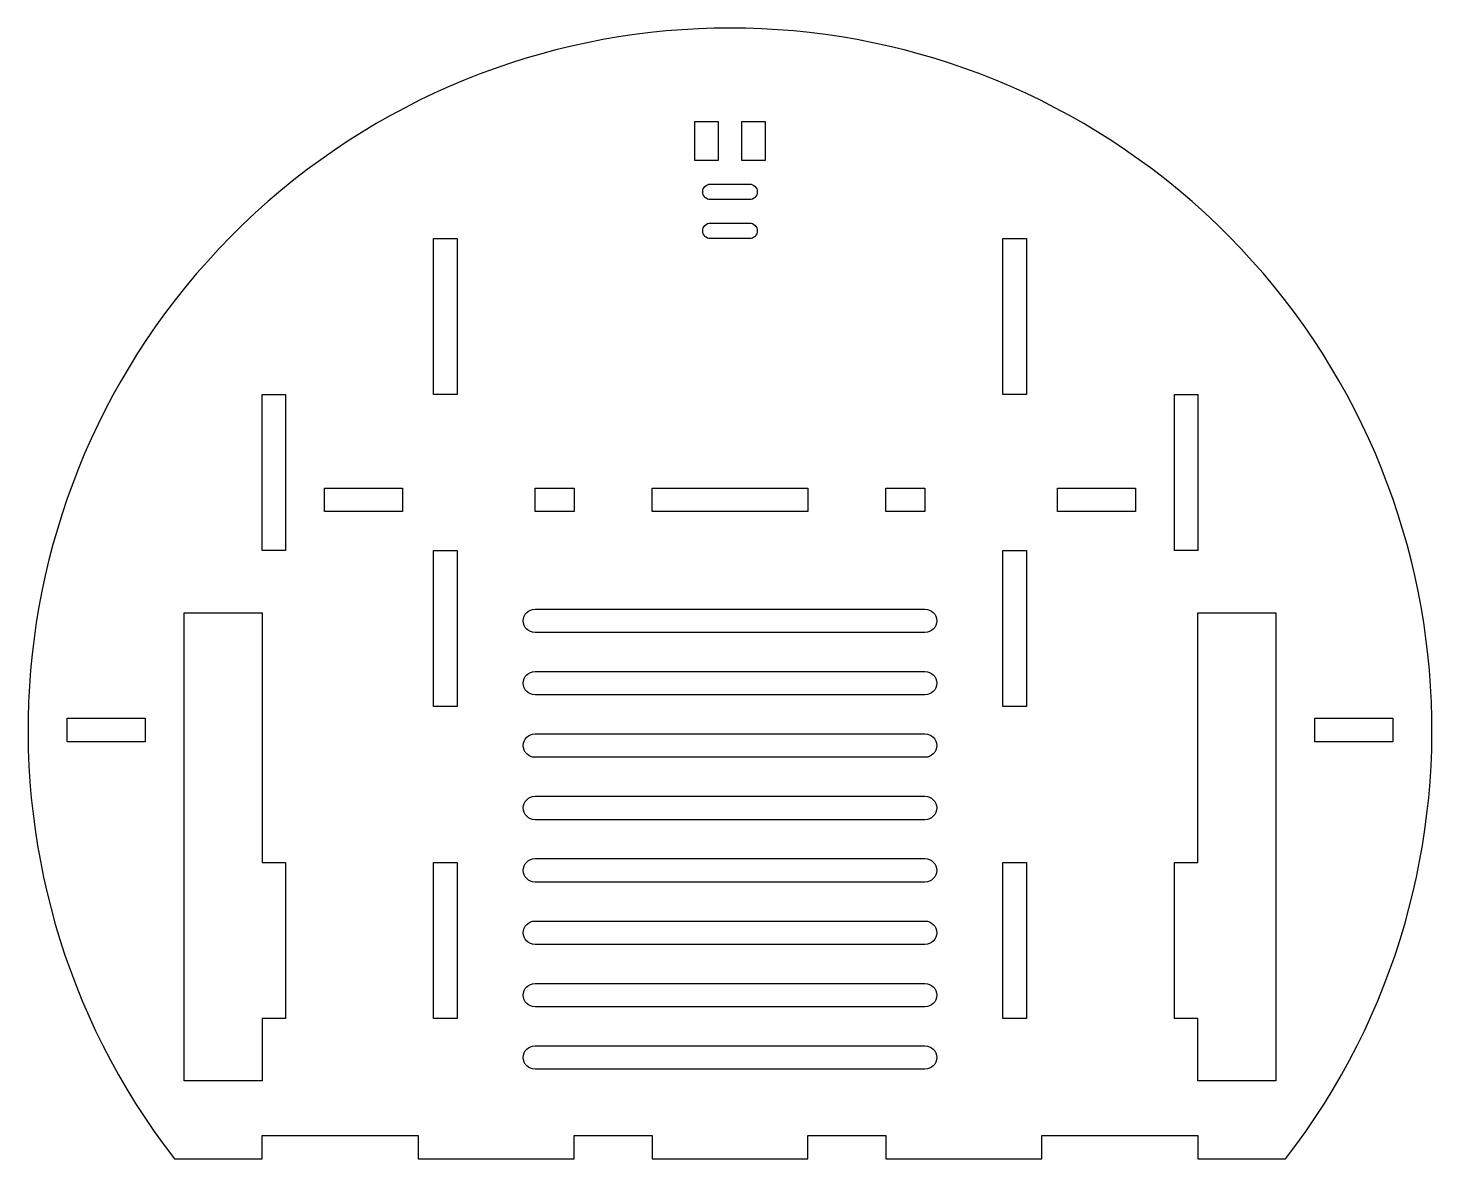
# Model space of a CAD drawing. Header units: millimetres. Extents: x -90 to 90, y -55 to 90.
import ezdxf

# ---------------------------------------------------------------- set-up
doc = ezdxf.new("R2010")
doc.units = ezdxf.units.MM

msp = doc.modelspace()

# ---------------------------------------------------------------- linework, layer by layer
for points in [[(60, -52), (60, -55), (71.24, -55, 2.035401), (-71.24, -55), (-60, -55), (-60, -52), (-40, -52), (-40, -55), (-20, -55), (-20, -52), (-10, -52), (-10, -55), (10, -55), (10, -52), (20, -52), (20, -55), (40, -55), (40, -52)], [(-2.5, 68, -1), (-2.5, 70), (2.5, 70, -1), (2.5, 68)], [(-2.5, 63, -1), (-2.5, 65), (2.5, 65, -1), (2.5, 63)], [(-25, 12.5, -1), (-25, 15.5), (25, 15.5, -1), (25, 12.5)], [(-25, 4.5, -1), (-25, 7.5), (25, 7.5, -1), (25, 4.5)], [(-25, -3.5, -1), (-25, -0.5), (25, -0.5, -1), (25, -3.5)], [(-25, -11.5, -1), (-25, -8.5), (25, -8.5, -1), (25, -11.5)], [(-25, -19.5, -1), (-25, -16.5), (25, -16.5, -1), (25, -19.5)], [(-25, -27.5, -1), (-25, -24.5), (25, -24.5, -1), (25, -27.5)], [(-25, -35.5, -1), (-25, -32.5), (25, -32.5, -1), (25, -35.5)], [(-25, -43.5, -1), (-25, -40.5), (25, -40.5, -1), (25, -43.5)]]:
    msp.add_lwpolyline(points, format="xyb", close=True)
for points in [[(-1.5, 78), (-1.5, 73), (-4.5, 73), (-4.5, 78)], [(1.5, 73), (1.5, 78), (4.5, 78), (4.5, 73)], [(-38, 43), (-38, 63), (-35, 63), (-35, 43)], [(38, 63), (38, 43), (35, 43), (35, 63)], [(-60, 23), (-60, 43), (-57, 43), (-57, 23)], [(60, 43), (60, 23), (57, 23), (57, 43)], [(-42, 31), (-42, 28), (-52, 28), (-52, 31)], [(-20, 31), (-20, 28), (-25, 28), (-25, 31)], [(-10, 28), (-10, 31), (10, 31), (10, 28)], [(20, 28), (20, 31), (25, 31), (25, 28)], [(42, 28), (42, 31), (52, 31), (52, 28)], [(-35, 23), (-35, 3), (-38, 3), (-38, 23)], [(35, 3), (35, 23), (38, 23), (38, 3)], [(-57, -37), (-60, -37), (-60, -45), (-70, -45), (-70, 15), (-60, 15), (-60, -17), (-57, -17)], [(57, -37), (57, -17), (60, -17), (60, 15), (70, 15), (70, -45), (60, -45), (60, -37)], [(-85, -1.5), (-85, 1.5), (-75, 1.5), (-75, -1.5)], [(85, 1.5), (85, -1.5), (75, -1.5), (75, 1.5)], [(-35, -17), (-35, -37), (-38, -37), (-38, -17)], [(35, -37), (35, -17), (38, -17), (38, -37)]]:
    msp.add_lwpolyline(points, close=True)

doc.saveas('drawing.dxf')
